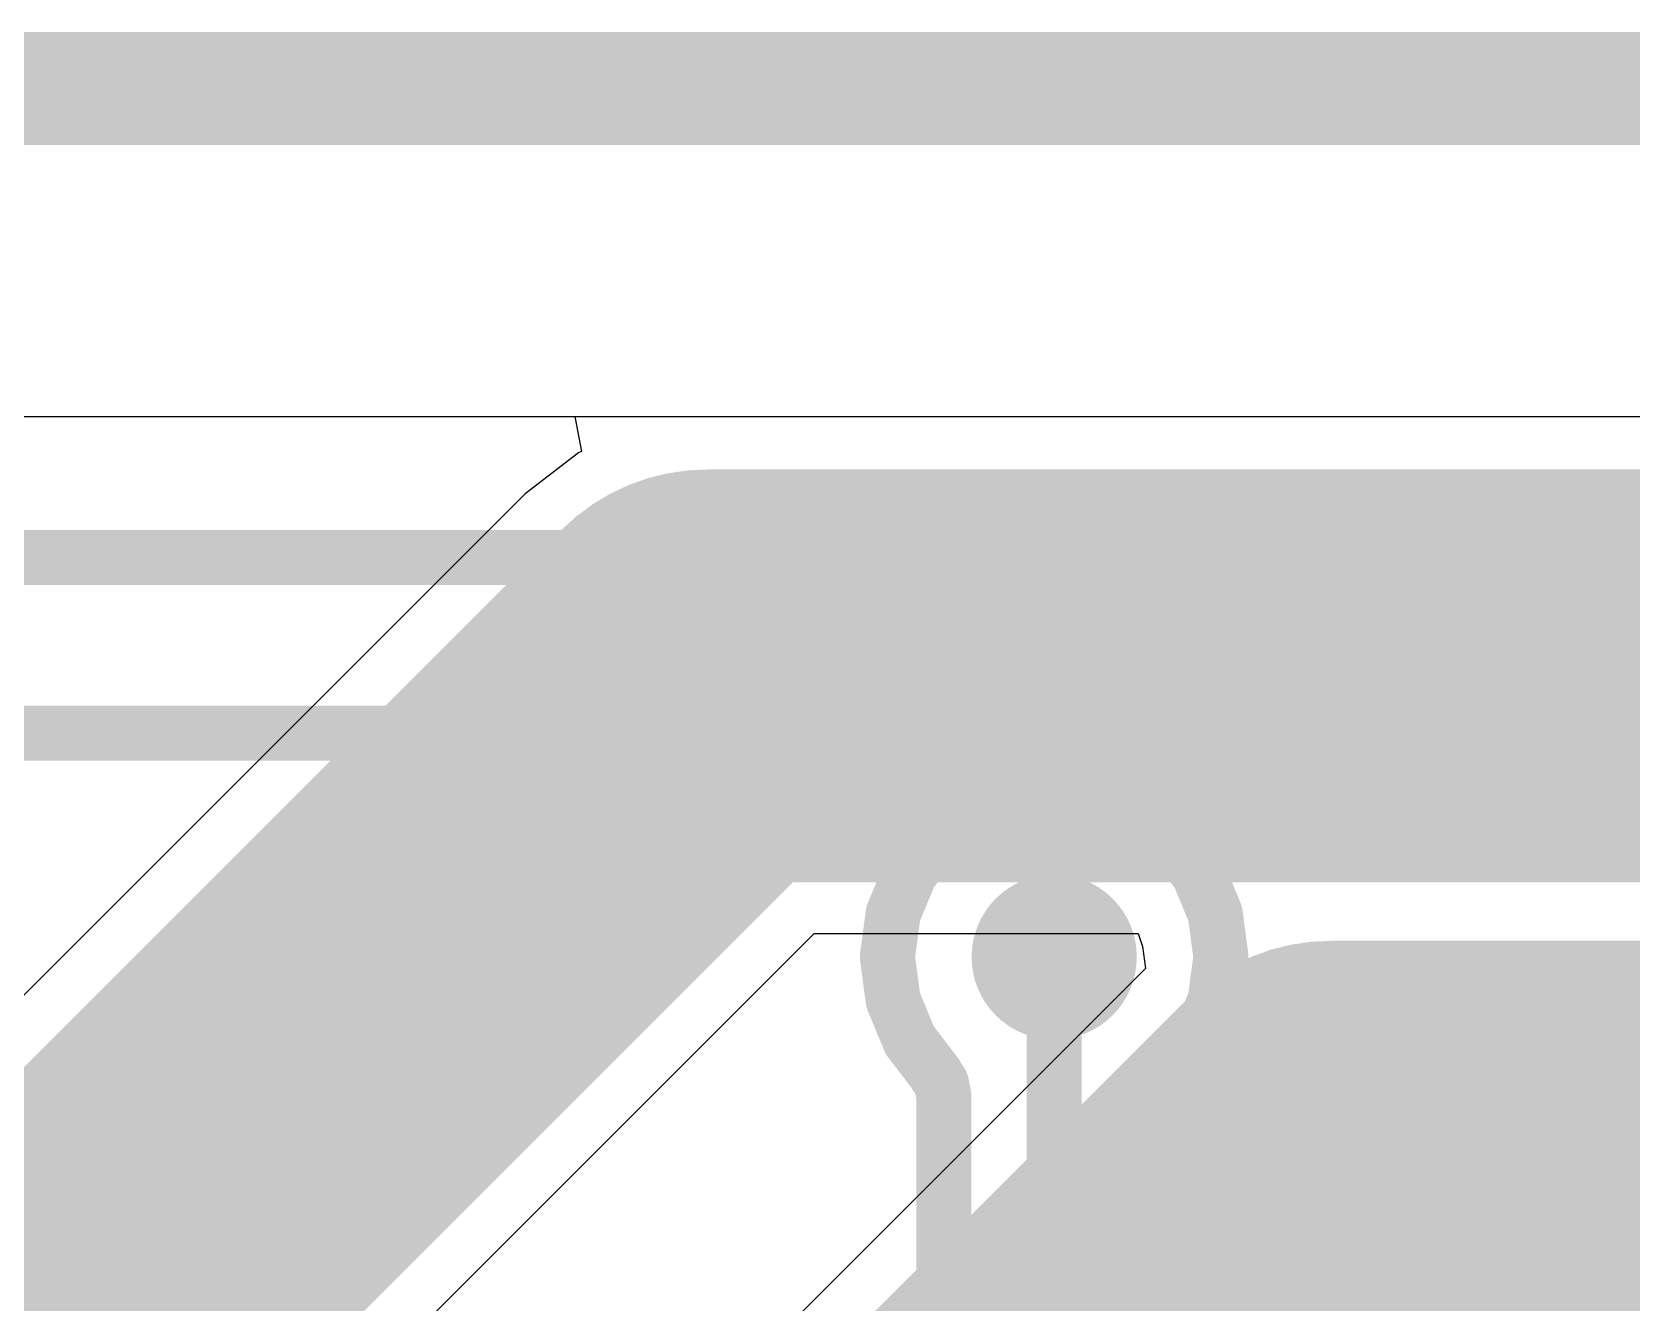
# Model space of a CAD drawing. Header units: inches. Extents: x 0 to 12.4, y -0.6 to 2.2.
# Drawn here: x 0.6718 to 0.9006, y 1.7919 to 1.9735 of the extents above; entities that cross this region are included whole.
import ezdxf

# ---------------------------------------------------------------- set-up
doc = ezdxf.new("R2010")
doc.units = ezdxf.units.IN
doc.header["$MEASUREMENT"] = 0
for name, color, linetype in [('Board_Outline', 216, 'Continuous'), ('Bottom Layer', 5, 'Continuous'), ('Dimension', 6, 'Continuous'), ('Top Layer', 1, 'Continuous')]:
    doc.layers.add(name, color=color, linetype=linetype)

msp = doc.modelspace()

# ---------------------------------------------------------------- hatches: boundary and pattern name
at = {"layer": 'Dimension'}
h = msp.add_hatch(color=6, dxfattribs=at)
edge = h.paths.add_edge_path()
edge.add_arc((0.8180061, 1.8412171), 0.011811, 0, 360)
h = msp.add_hatch(color=6, dxfattribs=at)
edge = h.paths.add_edge_path()
edge.add_arc((0.8180061, 1.8412171), 0.011811, 0, 360)

# ---------------------------------------------------------------- linework, layer by layer
at = {"layer": 'Board_Outline'}
msp.add_lwpolyline([(0, 1.9685039, 0.01, 0.01, 0), (2.5590551, 1.9685039, 0.01, 0.01, 0)], format="xyseb", dxfattribs=at)
at = {"layer": 'Bottom Layer'}
for p, q in [((0.5327277, 1.9185037), (0.7494406, 1.9185038)), ((0.7494406, 1.9185038), (0.7504351, 1.9135037)), ((0.7499923, 1.9133203), (0.7423619, 1.9074653)), ((0.7504351, 1.9135037), (0.7499923, 1.9133203)), ((0.7423619, 1.9074653), (0.6084995, 1.7736029)), ((0.6713939, 1.7322905), (0.7836743, 1.8445709)), ((0.7836743, 1.8445709), (0.8299945, 1.8445709)), ((0.8299945, 1.8445709), (0.8306173, 1.8427361)), ((0.8306173, 1.8427361), (0.8310478, 1.8395709)), ((0.8310478, 1.8395709), (0.7719483, 1.7804714))]:
    msp.add_line(p, q, dxfattribs=at)
for points in [[(0.6345512, 1.7475512, 0.0590551, 0.0590551, 0), (0.7684136, 1.8814136, 0.0590551, 0.0590551, 0)], [(0.7684136, 1.8814136, 0.0590551, 0.0590551, 0), (2.2225866, 1.8814136, 0.0590551, 0.0590551, 0)], [(0.798, 1.7544197, 0.0590551, 0.0590551, 0), (0.8575803, 1.814, 0.0590551, 0.0590551, 0)], [(0.8575803, 1.814, 0.0590551, 0.0590551, 0), (1.304, 1.814, 0.0590551, 0.0590551, 0)]]:
    msp.add_lwpolyline(points, format="xyseb", dxfattribs=at)
for points in [[(0.7536498, 1.8814136, 0.0295275, 0.0295275, 1), (0.7831774, 1.8814136, 0.0295275, 0.0295275, 1)], [(0.7536498, 1.8814136, 0.0295275, 0.0295275, 1), (0.7831774, 1.8814136, 0.0295275, 0.0295275, 1)], [(0.8428165, 1.814, 0.0295275, 0.0295275, 1), (0.8723441, 1.814, 0.0295275, 0.0295275, 1)], [(0.8428165, 1.814, 0.0295275, 0.0295275, 1), (0.8723441, 1.814, 0.0295275, 0.0295275, 1)]]:
    msp.add_lwpolyline(points, format="xyseb", close=True, dxfattribs=at)
at = {"layer": 'Dimension'}
for points in [[(0.5442633, 1.9612761, 0.007874, 0.007874, 0), (2.4705596, 1.9612761, 0.007874, 0.007874, 0)], [(0.5399922, 1.8983559, 0.007874, 0.007874, 0), (1.5109194, 1.8983559, 0.007874, 0.007874, 0)], [(0.5399922, 1.8983559, 0.007874, 0.007874, 0), (1.5109194, 1.8983559, 0.007874, 0.007874, 0)], [(0.5399183, 1.8732317, 0.007874, 0.007874, 0), (1.5109195, 1.8732317, 0.007874, 0.007874, 0)], [(0.5399183, 1.8732317, 0.007874, 0.007874, 0), (1.5109195, 1.8732317, 0.007874, 0.007874, 0)], [(0.8063787, 1.8619906, 0.007874, 0.007874, 0), (0.8115387, 1.8641279, 0.007874, 0.007874, 0)], [(0.8115387, 1.8641279, 0.007874, 0.007874, 0), (0.8115389, 1.864128, 0.007874, 0.007874, 0)], [(0.8115389, 1.864128, 0.007874, 0.007874, 0), (0.8118343, 1.8642503, 0.007874, 0.007874, 0)], [(0.8118343, 1.8642503, 0.007874, 0.007874, 0), (0.8121513, 1.864292, 0.007874, 0.007874, 0)], [(0.8121513, 1.864292, 0.007874, 0.007874, 0), (0.8121516, 1.8642921, 0.007874, 0.007874, 0)], [(0.8121516, 1.8642921, 0.007874, 0.007874, 0), (0.8176888, 1.8650211, 0.007874, 0.007874, 0)], [(0.8176888, 1.8650211, 0.007874, 0.007874, 0), (0.8180061, 1.8650628, 0.007874, 0.007874, 0)], [(0.8180061, 1.8650628, 0.007874, 0.007874, 0), (0.8183233, 1.8650211, 0.007874, 0.007874, 0)], [(0.8183233, 1.8650211, 0.007874, 0.007874, 0), (0.8238605, 1.8642921, 0.007874, 0.007874, 0)], [(0.8238605, 1.8642921, 0.007874, 0.007874, 0), (0.8238607, 1.8642921, 0.007874, 0.007874, 0)], [(0.8238607, 1.8642921, 0.007874, 0.007874, 0), (0.8241778, 1.8642503, 0.007874, 0.007874, 0)], [(0.8241778, 1.8642503, 0.007874, 0.007874, 0), (0.8244733, 1.8641279, 0.007874, 0.007874, 0)], [(0.8244733, 1.8641279, 0.007874, 0.007874, 0), (0.8244734, 1.8641279, 0.007874, 0.007874, 0)], [(0.8244734, 1.8641279, 0.007874, 0.007874, 0), (0.8296333, 1.8619906, 0.007874, 0.007874, 0)], [(0.8013983, 1.8582733, 0.007874, 0.007874, 0), (0.8058293, 1.8616733, 0.007874, 0.007874, 0)], [(0.8058293, 1.8616733, 0.007874, 0.007874, 0), (0.8058294, 1.8616735, 0.007874, 0.007874, 0)], [(0.8058294, 1.8616735, 0.007874, 0.007874, 0), (0.8060832, 1.8618681, 0.007874, 0.007874, 0)], [(0.8060832, 1.8618681, 0.007874, 0.007874, 0), (0.8063786, 1.8619905, 0.007874, 0.007874, 0)], [(0.8063786, 1.8619905, 0.007874, 0.007874, 0), (0.8063787, 1.8619906, 0.007874, 0.007874, 0)], [(0.8296333, 1.8619906, 0.007874, 0.007874, 0), (0.8299289, 1.8618681, 0.007874, 0.007874, 0)], [(0.8299289, 1.8618681, 0.007874, 0.007874, 0), (0.8348676, 1.8580786, 0.007874, 0.007874, 0)], [(0.7975498, 1.8533938, 0.007874, 0.007874, 0), (0.8009498, 1.8578248, 0.007874, 0.007874, 0)], [(0.8009498, 1.8578248, 0.007874, 0.007874, 0), (0.8009499, 1.857825, 0.007874, 0.007874, 0)], [(0.8009499, 1.857825, 0.007874, 0.007874, 0), (0.8011446, 1.8580786, 0.007874, 0.007874, 0)], [(0.8011446, 1.8580786, 0.007874, 0.007874, 0), (0.8013982, 1.8582732, 0.007874, 0.007874, 0)], [(0.8013982, 1.8582732, 0.007874, 0.007874, 0), (0.8013983, 1.8582733, 0.007874, 0.007874, 0)], [(0.8348676, 1.8580786, 0.007874, 0.007874, 0), (0.8386571, 1.85314, 0.007874, 0.007874, 0)], [(0.7950953, 1.8476845, 0.007874, 0.007874, 0), (0.7972326, 1.8528444, 0.007874, 0.007874, 0)], [(0.7972326, 1.8528446, 0.007874, 0.007874, 0), (0.797355, 1.85314, 0.007874, 0.007874, 0)], [(0.7972326, 1.8528444, 0.007874, 0.007874, 0), (0.7972326, 1.8528446, 0.007874, 0.007874, 0)], [(0.797355, 1.85314, 0.007874, 0.007874, 0), (0.7975497, 1.8533937, 0.007874, 0.007874, 0)], [(0.7975497, 1.8533937, 0.007874, 0.007874, 0), (0.7975498, 1.8533938, 0.007874, 0.007874, 0)], [(0.8386571, 1.85314, 0.007874, 0.007874, 0), (0.8410393, 1.8473888, 0.007874, 0.007874, 0)], [(0.7942794, 1.8421218, 0.007874, 0.007874, 0), (0.794931, 1.8470715, 0.007874, 0.007874, 0)], [(0.794931, 1.8470715, 0.007874, 0.007874, 0), (0.7949311, 1.8470719, 0.007874, 0.007874, 0)], [(0.7949311, 1.8470719, 0.007874, 0.007874, 0), (0.7949728, 1.8473888, 0.007874, 0.007874, 0)], [(0.7949728, 1.8473888, 0.007874, 0.007874, 0), (0.7950952, 1.8476843, 0.007874, 0.007874, 0)], [(0.7950952, 1.8476843, 0.007874, 0.007874, 0), (0.7950953, 1.8476845, 0.007874, 0.007874, 0)], [(0.8410393, 1.8473888, 0.007874, 0.007874, 0), (0.8418518, 1.8412171, 0.007874, 0.007874, 0)], [(0.7941603, 1.8412171, 0.007874, 0.007874, 0), (0.7942794, 1.8421218, 0.007874, 0.007874, 0)], [(0.7941603, 1.8412171, 0.007874, 0.007874, 0), (0.7942021, 1.8408998, 0.007874, 0.007874, 0)], [(0.7942021, 1.8408998, 0.007874, 0.007874, 0), (0.794931, 1.8353627, 0.007874, 0.007874, 0)], [(0.8180061, 1.6345242, 0.007874, 0.007874, 0), (0.8180061, 1.8412171, 0.007874, 0.007874, 0)], [(0.8410393, 1.8350454, 0.007874, 0.007874, 0), (0.8418518, 1.8412171, 0.007874, 0.007874, 0)], [(0.794931, 1.8353627, 0.007874, 0.007874, 0), (0.7949311, 1.8353624, 0.007874, 0.007874, 0)], [(0.7949311, 1.8353624, 0.007874, 0.007874, 0), (0.7949728, 1.8350454, 0.007874, 0.007874, 0)], [(0.7949728, 1.8350454, 0.007874, 0.007874, 0), (0.7950952, 1.8347498, 0.007874, 0.007874, 0)], [(0.7950952, 1.8347498, 0.007874, 0.007874, 0), (0.7950953, 1.8347497, 0.007874, 0.007874, 0)], [(0.7950953, 1.8347497, 0.007874, 0.007874, 0), (0.7971354, 1.8298244, 0.007874, 0.007874, 0)], [(0.8386571, 1.8292942, 0.007874, 0.007874, 0), (0.8410393, 1.8350454, 0.007874, 0.007874, 0)], [(0.7971354, 1.8298244, 0.007874, 0.007874, 0), (0.797355, 1.8292942, 0.007874, 0.007874, 0)], [(0.797355, 1.8292942, 0.007874, 0.007874, 0), (0.7975498, 1.8290404, 0.007874, 0.007874, 0)], [(0.7975498, 1.8290404, 0.007874, 0.007874, 0), (0.8011446, 1.8243556, 0.007874, 0.007874, 0)], [(0.835706, 1.8254483, 0.007874, 0.007874, 0), (0.8386571, 1.8292942, 0.007874, 0.007874, 0)], [(0.8010969, 1.8243191, 0.007874, 0.007874, 0), (0.8011446, 1.8243556, 0.007874, 0.007874, 0)], [(0.8010969, 1.8243191, 0.007874, 0.007874, 0), (0.8018667, 1.823167, 0.007874, 0.007874, 0)], [(0.8341454, 1.823167, 0.007874, 0.007874, 0), (0.8349152, 1.8243191, 0.007874, 0.007874, 0)], [(0.8348676, 1.8243556, 0.007874, 0.007874, 0), (0.835706, 1.8254483, 0.007874, 0.007874, 0)], [(0.8348676, 1.8243556, 0.007874, 0.007874, 0), (0.8349152, 1.8243191, 0.007874, 0.007874, 0)], [(0.8018667, 1.823167, 0.007874, 0.007874, 0), (0.8022383, 1.8212987, 0.007874, 0.007874, 0)], [(0.8337738, 1.8212987, 0.007874, 0.007874, 0), (0.8341454, 1.823167, 0.007874, 0.007874, 0)], [(0.8022383, 1.6370215, 0.007874, 0.007874, 0), (0.8022383, 1.8212987, 0.007874, 0.007874, 0)], [(0.8337738, 1.802487, 0.007874, 0.007874, 0), (0.8337738, 1.8212987, 0.007874, 0.007874, 0)], [(0.8631471, 1.8171665, 0.007874, 0.007874, 0), (0.8638916, 1.8173452, 0.007874, 0.007874, 0)], [(0.8638916, 1.8173452, 0.007874, 0.007874, 0), (0.8643559, 1.817496, 0.007874, 0.007874, 0)], [(0.8643559, 1.817496, 0.007874, 0.007874, 0), (0.864356, 1.8174961, 0.007874, 0.007874, 0)], [(0.864356, 1.8174961, 0.007874, 0.007874, 0), (0.8647213, 1.8176147, 0.007874, 0.007874, 0)], [(0.8647213, 1.8176147, 0.007874, 0.007874, 0), (0.869716, 1.8176147, 0.007874, 0.007874, 0)], [(0.869716, 1.8176147, 0.007874, 0.007874, 0), (1.0347994, 1.8176147, 0.007874, 0.007874, 0)], [(0.8581775, 1.8149369, 0.007874, 0.007874, 0), (0.8586124, 1.8151584, 0.007874, 0.007874, 0)], [(0.8586124, 1.8151584, 0.007874, 0.007874, 0), (0.8592652, 1.8155585, 0.007874, 0.007874, 0)], [(0.8592652, 1.8155585, 0.007874, 0.007874, 0), (0.8596599, 1.8158453, 0.007874, 0.007874, 0)], [(0.8596599, 1.8158453, 0.007874, 0.007874, 0), (0.8596603, 1.8158456, 0.007874, 0.007874, 0)], [(0.8596603, 1.8158456, 0.007874, 0.007874, 0), (0.859971, 1.8160713, 0.007874, 0.007874, 0)], [(0.859971, 1.8160713, 0.007874, 0.007874, 0), (0.8603362, 1.81619, 0.007874, 0.007874, 0)], [(0.8603362, 1.81619, 0.007874, 0.007874, 0), (0.8603366, 1.8161901, 0.007874, 0.007874, 0)], [(0.8603366, 1.8161901, 0.007874, 0.007874, 0), (0.8608008, 1.8163409, 0.007874, 0.007874, 0)], [(0.8608008, 1.8163409, 0.007874, 0.007874, 0), (0.8615082, 1.8166339, 0.007874, 0.007874, 0)], [(0.8615082, 1.8166339, 0.007874, 0.007874, 0), (0.8619431, 1.8168556, 0.007874, 0.007874, 0)], [(0.8619431, 1.8168556, 0.007874, 0.007874, 0), (0.8619434, 1.8168557, 0.007874, 0.007874, 0)], [(0.8619434, 1.8168557, 0.007874, 0.007874, 0), (0.8622854, 1.8170299, 0.007874, 0.007874, 0)], [(0.8622854, 1.8170299, 0.007874, 0.007874, 0), (0.8631471, 1.8171665, 0.007874, 0.007874, 0)], [(0.8421077, 1.799035, 0.007874, 0.007874, 0), (0.8569467, 1.8138739, 0.007874, 0.007874, 0)], [(0.8569466, 1.8138739, 0.007874, 0.007874, 0), (0.8569467, 1.813874, 0.007874, 0.007874, 0)], [(0.8569466, 1.8138739, 0.007874, 0.007874, 0), (0.8569467, 1.8138739, 0.007874, 0.007874, 0)], [(0.8569467, 1.8138741, 0.007874, 0.007874, 0), (0.8575633, 1.8144906, 0.007874, 0.007874, 0)], [(0.8569467, 1.813874, 0.007874, 0.007874, 0), (0.8569467, 1.8138741, 0.007874, 0.007874, 0)], [(0.8575633, 1.8144906, 0.007874, 0.007874, 0), (0.8575634, 1.8144907, 0.007874, 0.007874, 0)], [(0.8575634, 1.8144907, 0.007874, 0.007874, 0), (0.8578351, 1.8147624, 0.007874, 0.007874, 0)], [(0.8578351, 1.8147624, 0.007874, 0.007874, 0), (0.8581772, 1.8149367, 0.007874, 0.007874, 0)], [(0.8581772, 1.8149367, 0.007874, 0.007874, 0), (0.8581775, 1.8149369, 0.007874, 0.007874, 0)], [(0.8337738, 1.802487, 0.007874, 0.007874, 0), (0.8343059, 1.8002706, 0.007874, 0.007874, 0)], [(0.8376911, 1.7723195, 0.007874, 0.007874, 0), (0.8672187, 1.801847, 0.007874, 0.007874, 0)], [(0.8672187, 1.801847, 0.007874, 0.007874, 0), (1.0827698, 1.801847, 0.007874, 0.007874, 0)], [(0.8343059, 1.8002706, 0.007874, 0.007874, 0), (0.8357862, 1.7985374, 0.007874, 0.007874, 0)], [(0.8401642, 1.797844, 0.007874, 0.007874, 0), (0.8421077, 1.799035, 0.007874, 0.007874, 0)], [(0.8357862, 1.7985374, 0.007874, 0.007874, 0), (0.837892, 1.7976652, 0.007874, 0.007874, 0)], [(0.837892, 1.7976652, 0.007874, 0.007874, 0), (0.8401642, 1.797844, 0.007874, 0.007874, 0)]]:
    msp.add_lwpolyline(points, format="xyseb", dxfattribs=at)
for points in [[(0.8095702, 1.8641279, 0.003937, 0.003937, 1), (0.8135072, 1.8641279, 0.003937, 0.003937, 1)], [(0.8095702, 1.8641279, 0.003937, 0.003937, 1), (0.8135072, 1.8641279, 0.003937, 0.003937, 1)], [(0.8095704, 1.864128, 0.003937, 0.003937, 1), (0.8135074, 1.864128, 0.003937, 0.003937, 1)], [(0.8095704, 1.864128, 0.003937, 0.003937, 1), (0.8135074, 1.864128, 0.003937, 0.003937, 1)], [(0.8098658, 1.8642503, 0.003937, 0.003937, 1), (0.8138028, 1.8642503, 0.003937, 0.003937, 1)], [(0.8098658, 1.8642503, 0.003937, 0.003937, 1), (0.8138028, 1.8642503, 0.003937, 0.003937, 1)], [(0.8101828, 1.864292, 0.003937, 0.003937, 1), (0.8141198, 1.864292, 0.003937, 0.003937, 1)], [(0.8101828, 1.864292, 0.003937, 0.003937, 1), (0.8141198, 1.864292, 0.003937, 0.003937, 1)], [(0.8101831, 1.8642921, 0.003937, 0.003937, 1), (0.8141201, 1.8642921, 0.003937, 0.003937, 1)], [(0.8101831, 1.8642921, 0.003937, 0.003937, 1), (0.8141201, 1.8642921, 0.003937, 0.003937, 1)], [(0.8157203, 1.8650211, 0.003937, 0.003937, 1), (0.8196573, 1.8650211, 0.003937, 0.003937, 1)], [(0.8157203, 1.8650211, 0.003937, 0.003937, 1), (0.8196573, 1.8650211, 0.003937, 0.003937, 1)], [(0.8160376, 1.8650628, 0.003937, 0.003937, 1), (0.8199746, 1.8650628, 0.003937, 0.003937, 1)], [(0.8160376, 1.8650628, 0.003937, 0.003937, 1), (0.8199746, 1.8650628, 0.003937, 0.003937, 1)], [(0.8163548, 1.8650211, 0.003937, 0.003937, 1), (0.8202918, 1.8650211, 0.003937, 0.003937, 1)], [(0.8163548, 1.8650211, 0.003937, 0.003937, 1), (0.8202918, 1.8650211, 0.003937, 0.003937, 1)], [(0.821892, 1.8642921, 0.003937, 0.003937, 1), (0.825829, 1.8642921, 0.003937, 0.003937, 1)], [(0.821892, 1.8642921, 0.003937, 0.003937, 1), (0.825829, 1.8642921, 0.003937, 0.003937, 1)], [(0.8218922, 1.8642921, 0.003937, 0.003937, 1), (0.8258292, 1.8642921, 0.003937, 0.003937, 1)], [(0.8218922, 1.8642921, 0.003937, 0.003937, 1), (0.8258292, 1.8642921, 0.003937, 0.003937, 1)], [(0.8222093, 1.8642503, 0.003937, 0.003937, 1), (0.8261463, 1.8642503, 0.003937, 0.003937, 1)], [(0.8222093, 1.8642503, 0.003937, 0.003937, 1), (0.8261463, 1.8642503, 0.003937, 0.003937, 1)], [(0.8225048, 1.8641279, 0.003937, 0.003937, 1), (0.8264418, 1.8641279, 0.003937, 0.003937, 1)], [(0.8225048, 1.8641279, 0.003937, 0.003937, 1), (0.8264418, 1.8641279, 0.003937, 0.003937, 1)], [(0.8225049, 1.8641279, 0.003937, 0.003937, 1), (0.8264419, 1.8641279, 0.003937, 0.003937, 1)], [(0.8225049, 1.8641279, 0.003937, 0.003937, 1), (0.8264419, 1.8641279, 0.003937, 0.003937, 1)], [(0.8038608, 1.8616733, 0.003937, 0.003937, 1), (0.8077978, 1.8616733, 0.003937, 0.003937, 1)], [(0.8038608, 1.8616733, 0.003937, 0.003937, 1), (0.8077978, 1.8616733, 0.003937, 0.003937, 1)], [(0.8038609, 1.8616735, 0.003937, 0.003937, 1), (0.8077979, 1.8616735, 0.003937, 0.003937, 1)], [(0.8038609, 1.8616735, 0.003937, 0.003937, 1), (0.8077979, 1.8616735, 0.003937, 0.003937, 1)], [(0.8041147, 1.8618681, 0.003937, 0.003937, 1), (0.8080517, 1.8618681, 0.003937, 0.003937, 1)], [(0.8041147, 1.8618681, 0.003937, 0.003937, 1), (0.8080517, 1.8618681, 0.003937, 0.003937, 1)], [(0.8044101, 1.8619905, 0.003937, 0.003937, 1), (0.8083471, 1.8619905, 0.003937, 0.003937, 1)], [(0.8044101, 1.8619905, 0.003937, 0.003937, 1), (0.8083471, 1.8619905, 0.003937, 0.003937, 1)], [(0.8044102, 1.8619906, 0.003937, 0.003937, 1), (0.8083472, 1.8619906, 0.003937, 0.003937, 1)], [(0.8044102, 1.8619906, 0.003937, 0.003937, 1), (0.8083472, 1.8619906, 0.003937, 0.003937, 1)], [(0.8276648, 1.8619906, 0.003937, 0.003937, 1), (0.8316018, 1.8619906, 0.003937, 0.003937, 1)], [(0.8276648, 1.8619906, 0.003937, 0.003937, 1), (0.8316018, 1.8619906, 0.003937, 0.003937, 1)], [(0.8279604, 1.8618681, 0.003937, 0.003937, 1), (0.8318974, 1.8618681, 0.003937, 0.003937, 1)], [(0.8279604, 1.8618681, 0.003937, 0.003937, 1), (0.8318974, 1.8618681, 0.003937, 0.003937, 1)], [(0.7989813, 1.8578248, 0.003937, 0.003937, 1), (0.8029183, 1.8578248, 0.003937, 0.003937, 1)], [(0.7989813, 1.8578248, 0.003937, 0.003937, 1), (0.8029183, 1.8578248, 0.003937, 0.003937, 1)], [(0.7989814, 1.857825, 0.003937, 0.003937, 1), (0.8029184, 1.857825, 0.003937, 0.003937, 1)], [(0.7989814, 1.857825, 0.003937, 0.003937, 1), (0.8029184, 1.857825, 0.003937, 0.003937, 1)], [(0.7991761, 1.8580786, 0.003937, 0.003937, 1), (0.8031131, 1.8580786, 0.003937, 0.003937, 1)], [(0.7991761, 1.8580786, 0.003937, 0.003937, 1), (0.8031131, 1.8580786, 0.003937, 0.003937, 1)], [(0.7994297, 1.8582732, 0.003937, 0.003937, 1), (0.8033667, 1.8582732, 0.003937, 0.003937, 1)], [(0.7994297, 1.8582732, 0.003937, 0.003937, 1), (0.8033667, 1.8582732, 0.003937, 0.003937, 1)], [(0.7994298, 1.8582733, 0.003937, 0.003937, 1), (0.8033668, 1.8582733, 0.003937, 0.003937, 1)], [(0.7994298, 1.8582733, 0.003937, 0.003937, 1), (0.8033668, 1.8582733, 0.003937, 0.003937, 1)], [(0.8328991, 1.8580786, 0.003937, 0.003937, 1), (0.8368361, 1.8580786, 0.003937, 0.003937, 1)], [(0.8328991, 1.8580786, 0.003937, 0.003937, 1), (0.8368361, 1.8580786, 0.003937, 0.003937, 1)], [(0.7952641, 1.8528446, 0.003937, 0.003937, 1), (0.7992011, 1.8528446, 0.003937, 0.003937, 1)], [(0.7952641, 1.8528446, 0.003937, 0.003937, 1), (0.7992011, 1.8528446, 0.003937, 0.003937, 1)], [(0.7952641, 1.8528444, 0.003937, 0.003937, 1), (0.7992011, 1.8528444, 0.003937, 0.003937, 1)], [(0.7952641, 1.8528444, 0.003937, 0.003937, 1), (0.7992011, 1.8528444, 0.003937, 0.003937, 1)], [(0.7953865, 1.85314, 0.003937, 0.003937, 1), (0.7993235, 1.85314, 0.003937, 0.003937, 1)], [(0.7953865, 1.85314, 0.003937, 0.003937, 1), (0.7993235, 1.85314, 0.003937, 0.003937, 1)], [(0.7955812, 1.8533937, 0.003937, 0.003937, 1), (0.7995182, 1.8533937, 0.003937, 0.003937, 1)], [(0.7955812, 1.8533937, 0.003937, 0.003937, 1), (0.7995182, 1.8533937, 0.003937, 0.003937, 1)], [(0.7955813, 1.8533938, 0.003937, 0.003937, 1), (0.7995183, 1.8533938, 0.003937, 0.003937, 1)], [(0.7955813, 1.8533938, 0.003937, 0.003937, 1), (0.7995183, 1.8533938, 0.003937, 0.003937, 1)], [(0.8366886, 1.85314, 0.003937, 0.003937, 1), (0.8406256, 1.85314, 0.003937, 0.003937, 1)], [(0.8366886, 1.85314, 0.003937, 0.003937, 1), (0.8406256, 1.85314, 0.003937, 0.003937, 1)], [(0.7929625, 1.8470715, 0.003937, 0.003937, 1), (0.7968995, 1.8470715, 0.003937, 0.003937, 1)], [(0.7929625, 1.8470715, 0.003937, 0.003937, 1), (0.7968995, 1.8470715, 0.003937, 0.003937, 1)], [(0.7929626, 1.8470719, 0.003937, 0.003937, 1), (0.7968996, 1.8470719, 0.003937, 0.003937, 1)], [(0.7929626, 1.8470719, 0.003937, 0.003937, 1), (0.7968996, 1.8470719, 0.003937, 0.003937, 1)], [(0.7930043, 1.8473888, 0.003937, 0.003937, 1), (0.7969413, 1.8473888, 0.003937, 0.003937, 1)], [(0.7930043, 1.8473888, 0.003937, 0.003937, 1), (0.7969413, 1.8473888, 0.003937, 0.003937, 1)], [(0.7931267, 1.8476843, 0.003937, 0.003937, 1), (0.7970637, 1.8476843, 0.003937, 0.003937, 1)], [(0.7931267, 1.8476843, 0.003937, 0.003937, 1), (0.7970637, 1.8476843, 0.003937, 0.003937, 1)], [(0.7931268, 1.8476845, 0.003937, 0.003937, 1), (0.7970638, 1.8476845, 0.003937, 0.003937, 1)], [(0.7931268, 1.8476845, 0.003937, 0.003937, 1), (0.7970638, 1.8476845, 0.003937, 0.003937, 1)], [(0.8390708, 1.8473888, 0.003937, 0.003937, 1), (0.8430078, 1.8473888, 0.003937, 0.003937, 1)], [(0.8390708, 1.8473888, 0.003937, 0.003937, 1), (0.8430078, 1.8473888, 0.003937, 0.003937, 1)], [(0.7921918, 1.8412171, 0.003937, 0.003937, 1), (0.7961288, 1.8412171, 0.003937, 0.003937, 1)], [(0.7921918, 1.8412171, 0.003937, 0.003937, 1), (0.7961288, 1.8412171, 0.003937, 0.003937, 1)], [(0.7922336, 1.8408998, 0.003937, 0.003937, 1), (0.7961706, 1.8408998, 0.003937, 0.003937, 1)], [(0.7922336, 1.8408998, 0.003937, 0.003937, 1), (0.7961706, 1.8408998, 0.003937, 0.003937, 1)], [(0.7923109, 1.8421218, 0.003937, 0.003937, 1), (0.7962479, 1.8421218, 0.003937, 0.003937, 1)], [(0.7923109, 1.8421218, 0.003937, 0.003937, 1), (0.7962479, 1.8421218, 0.003937, 0.003937, 1)], [(0.8160376, 1.8412171, 0.003937, 0.003937, 1), (0.8199746, 1.8412171, 0.003937, 0.003937, 1)], [(0.8398833, 1.8412171, 0.003937, 0.003937, 1), (0.8438203, 1.8412171, 0.003937, 0.003937, 1)], [(0.8398833, 1.8412171, 0.003937, 0.003937, 1), (0.8438203, 1.8412171, 0.003937, 0.003937, 1)], [(0.7929625, 1.8353627, 0.003937, 0.003937, 1), (0.7968995, 1.8353627, 0.003937, 0.003937, 1)], [(0.7929625, 1.8353627, 0.003937, 0.003937, 1), (0.7968995, 1.8353627, 0.003937, 0.003937, 1)], [(0.7929626, 1.8353624, 0.003937, 0.003937, 1), (0.7968996, 1.8353624, 0.003937, 0.003937, 1)], [(0.7929626, 1.8353624, 0.003937, 0.003937, 1), (0.7968996, 1.8353624, 0.003937, 0.003937, 1)], [(0.7930043, 1.8350454, 0.003937, 0.003937, 1), (0.7969413, 1.8350454, 0.003937, 0.003937, 1)], [(0.7930043, 1.8350454, 0.003937, 0.003937, 1), (0.7969413, 1.8350454, 0.003937, 0.003937, 1)], [(0.7931267, 1.8347498, 0.003937, 0.003937, 1), (0.7970637, 1.8347498, 0.003937, 0.003937, 1)], [(0.7931267, 1.8347498, 0.003937, 0.003937, 1), (0.7970637, 1.8347498, 0.003937, 0.003937, 1)], [(0.7931268, 1.8347497, 0.003937, 0.003937, 1), (0.7970638, 1.8347497, 0.003937, 0.003937, 1)], [(0.7931268, 1.8347497, 0.003937, 0.003937, 1), (0.7970638, 1.8347497, 0.003937, 0.003937, 1)], [(0.8390708, 1.8350454, 0.003937, 0.003937, 1), (0.8430078, 1.8350454, 0.003937, 0.003937, 1)], [(0.8390708, 1.8350454, 0.003937, 0.003937, 1), (0.8430078, 1.8350454, 0.003937, 0.003937, 1)], [(0.7951669, 1.8298244, 0.003937, 0.003937, 1), (0.7991039, 1.8298244, 0.003937, 0.003937, 1)], [(0.7951669, 1.8298244, 0.003937, 0.003937, 1), (0.7991039, 1.8298244, 0.003937, 0.003937, 1)], [(0.7953865, 1.8292942, 0.003937, 0.003937, 1), (0.7993235, 1.8292942, 0.003937, 0.003937, 1)], [(0.7953865, 1.8292942, 0.003937, 0.003937, 1), (0.7993235, 1.8292942, 0.003937, 0.003937, 1)], [(0.7955813, 1.8290404, 0.003937, 0.003937, 1), (0.7995183, 1.8290404, 0.003937, 0.003937, 1)], [(0.7955813, 1.8290404, 0.003937, 0.003937, 1), (0.7995183, 1.8290404, 0.003937, 0.003937, 1)], [(0.8366886, 1.8292942, 0.003937, 0.003937, 1), (0.8406256, 1.8292942, 0.003937, 0.003937, 1)], [(0.8366886, 1.8292942, 0.003937, 0.003937, 1), (0.8406256, 1.8292942, 0.003937, 0.003937, 1)], [(0.7991284, 1.8243191, 0.003937, 0.003937, 1), (0.8030654, 1.8243191, 0.003937, 0.003937, 1)], [(0.7991284, 1.8243191, 0.003937, 0.003937, 1), (0.8030654, 1.8243191, 0.003937, 0.003937, 1)], [(0.7991761, 1.8243556, 0.003937, 0.003937, 1), (0.8031131, 1.8243556, 0.003937, 0.003937, 1)], [(0.7991761, 1.8243556, 0.003937, 0.003937, 1), (0.8031131, 1.8243556, 0.003937, 0.003937, 1)], [(0.8328991, 1.8243556, 0.003937, 0.003937, 1), (0.8368361, 1.8243556, 0.003937, 0.003937, 1)], [(0.8328991, 1.8243556, 0.003937, 0.003937, 1), (0.8368361, 1.8243556, 0.003937, 0.003937, 1)], [(0.8329467, 1.8243191, 0.003937, 0.003937, 1), (0.8368837, 1.8243191, 0.003937, 0.003937, 1)], [(0.8329467, 1.8243191, 0.003937, 0.003937, 1), (0.8368837, 1.8243191, 0.003937, 0.003937, 1)], [(0.8337375, 1.8254483, 0.003937, 0.003937, 1), (0.8376745, 1.8254483, 0.003937, 0.003937, 1)], [(0.8337375, 1.8254483, 0.003937, 0.003937, 1), (0.8376745, 1.8254483, 0.003937, 0.003937, 1)], [(0.7998982, 1.823167, 0.003937, 0.003937, 1), (0.8038352, 1.823167, 0.003937, 0.003937, 1)], [(0.7998982, 1.823167, 0.003937, 0.003937, 1), (0.8038352, 1.823167, 0.003937, 0.003937, 1)], [(0.8321769, 1.823167, 0.003937, 0.003937, 1), (0.8361139, 1.823167, 0.003937, 0.003937, 1)], [(0.8321769, 1.823167, 0.003937, 0.003937, 1), (0.8361139, 1.823167, 0.003937, 0.003937, 1)], [(0.8002698, 1.8212987, 0.003937, 0.003937, 1), (0.8042068, 1.8212987, 0.003937, 0.003937, 1)], [(0.8002698, 1.8212987, 0.003937, 0.003937, 1), (0.8042068, 1.8212987, 0.003937, 0.003937, 1)], [(0.8318053, 1.8212987, 0.003937, 0.003937, 1), (0.8357423, 1.8212987, 0.003937, 0.003937, 1)], [(0.8318053, 1.8212987, 0.003937, 0.003937, 1), (0.8357423, 1.8212987, 0.003937, 0.003937, 1)], [(0.8619231, 1.8173452, 0.003937, 0.003937, 1), (0.8658601, 1.8173452, 0.003937, 0.003937, 1)], [(0.8619231, 1.8173452, 0.003937, 0.003937, 1), (0.8658601, 1.8173452, 0.003937, 0.003937, 1)], [(0.8623874, 1.817496, 0.003937, 0.003937, 1), (0.8663244, 1.817496, 0.003937, 0.003937, 1)], [(0.8623874, 1.817496, 0.003937, 0.003937, 1), (0.8663244, 1.817496, 0.003937, 0.003937, 1)], [(0.8623875, 1.8174961, 0.003937, 0.003937, 1), (0.8663245, 1.8174961, 0.003937, 0.003937, 1)], [(0.8623875, 1.8174961, 0.003937, 0.003937, 1), (0.8663245, 1.8174961, 0.003937, 0.003937, 1)], [(0.8627528, 1.8176147, 0.003937, 0.003937, 1), (0.8666898, 1.8176147, 0.003937, 0.003937, 1)], [(0.8627528, 1.8176147, 0.003937, 0.003937, 1), (0.8666898, 1.8176147, 0.003937, 0.003937, 1)], [(0.8677475, 1.8176147, 0.003937, 0.003937, 1), (0.8716845, 1.8176147, 0.003937, 0.003937, 1)], [(0.8677475, 1.8176147, 0.003937, 0.003937, 1), (0.8716845, 1.8176147, 0.003937, 0.003937, 1)], [(0.8566439, 1.8151584, 0.003937, 0.003937, 1), (0.8605809, 1.8151584, 0.003937, 0.003937, 1)], [(0.8566439, 1.8151584, 0.003937, 0.003937, 1), (0.8605809, 1.8151584, 0.003937, 0.003937, 1)], [(0.8572967, 1.8155585, 0.003937, 0.003937, 1), (0.8612337, 1.8155585, 0.003937, 0.003937, 1)], [(0.8572967, 1.8155585, 0.003937, 0.003937, 1), (0.8612337, 1.8155585, 0.003937, 0.003937, 1)], [(0.8576914, 1.8158453, 0.003937, 0.003937, 1), (0.8616284, 1.8158453, 0.003937, 0.003937, 1)], [(0.8576914, 1.8158453, 0.003937, 0.003937, 1), (0.8616284, 1.8158453, 0.003937, 0.003937, 1)], [(0.8576918, 1.8158456, 0.003937, 0.003937, 1), (0.8616288, 1.8158456, 0.003937, 0.003937, 1)], [(0.8576918, 1.8158456, 0.003937, 0.003937, 1), (0.8616288, 1.8158456, 0.003937, 0.003937, 1)], [(0.8580025, 1.8160713, 0.003937, 0.003937, 1), (0.8619395, 1.8160713, 0.003937, 0.003937, 1)], [(0.8580025, 1.8160713, 0.003937, 0.003937, 1), (0.8619395, 1.8160713, 0.003937, 0.003937, 1)], [(0.8583677, 1.81619, 0.003937, 0.003937, 1), (0.8623047, 1.81619, 0.003937, 0.003937, 1)], [(0.8583677, 1.81619, 0.003937, 0.003937, 1), (0.8623047, 1.81619, 0.003937, 0.003937, 1)], [(0.8583681, 1.8161901, 0.003937, 0.003937, 1), (0.8623051, 1.8161901, 0.003937, 0.003937, 1)], [(0.8583681, 1.8161901, 0.003937, 0.003937, 1), (0.8623051, 1.8161901, 0.003937, 0.003937, 1)], [(0.8588323, 1.8163409, 0.003937, 0.003937, 1), (0.8627693, 1.8163409, 0.003937, 0.003937, 1)], [(0.8588323, 1.8163409, 0.003937, 0.003937, 1), (0.8627693, 1.8163409, 0.003937, 0.003937, 1)], [(0.8595397, 1.8166339, 0.003937, 0.003937, 1), (0.8634767, 1.8166339, 0.003937, 0.003937, 1)], [(0.8595397, 1.8166339, 0.003937, 0.003937, 1), (0.8634767, 1.8166339, 0.003937, 0.003937, 1)], [(0.8599746, 1.8168556, 0.003937, 0.003937, 1), (0.8639116, 1.8168556, 0.003937, 0.003937, 1)], [(0.8599746, 1.8168556, 0.003937, 0.003937, 1), (0.8639116, 1.8168556, 0.003937, 0.003937, 1)], [(0.8599749, 1.8168557, 0.003937, 0.003937, 1), (0.8639119, 1.8168557, 0.003937, 0.003937, 1)], [(0.8599749, 1.8168557, 0.003937, 0.003937, 1), (0.8639119, 1.8168557, 0.003937, 0.003937, 1)], [(0.8603169, 1.8170299, 0.003937, 0.003937, 1), (0.8642539, 1.8170299, 0.003937, 0.003937, 1)], [(0.8603169, 1.8170299, 0.003937, 0.003937, 1), (0.8642539, 1.8170299, 0.003937, 0.003937, 1)], [(0.8611786, 1.8171665, 0.003937, 0.003937, 1), (0.8651156, 1.8171665, 0.003937, 0.003937, 1)], [(0.8611786, 1.8171665, 0.003937, 0.003937, 1), (0.8651156, 1.8171665, 0.003937, 0.003937, 1)], [(0.8549781, 1.8138739, 0.003937, 0.003937, 1), (0.8589151, 1.8138739, 0.003937, 0.003937, 1)], [(0.8549781, 1.8138739, 0.003937, 0.003937, 1), (0.8589151, 1.8138739, 0.003937, 0.003937, 1)], [(0.8549782, 1.8138741, 0.003937, 0.003937, 1), (0.8589152, 1.8138741, 0.003937, 0.003937, 1)], [(0.8549782, 1.8138741, 0.003937, 0.003937, 1), (0.8589152, 1.8138741, 0.003937, 0.003937, 1)], [(0.8549782, 1.813874, 0.003937, 0.003937, 1), (0.8589152, 1.813874, 0.003937, 0.003937, 1)], [(0.8549782, 1.813874, 0.003937, 0.003937, 1), (0.8589152, 1.813874, 0.003937, 0.003937, 1)], [(0.8549782, 1.8138739, 0.003937, 0.003937, 1), (0.8589152, 1.8138739, 0.003937, 0.003937, 1)], [(0.8549782, 1.8138739, 0.003937, 0.003937, 1), (0.8589152, 1.8138739, 0.003937, 0.003937, 1)], [(0.8555948, 1.8144906, 0.003937, 0.003937, 1), (0.8595318, 1.8144906, 0.003937, 0.003937, 1)], [(0.8555948, 1.8144906, 0.003937, 0.003937, 1), (0.8595318, 1.8144906, 0.003937, 0.003937, 1)], [(0.8555949, 1.8144907, 0.003937, 0.003937, 1), (0.8595319, 1.8144907, 0.003937, 0.003937, 1)], [(0.8555949, 1.8144907, 0.003937, 0.003937, 1), (0.8595319, 1.8144907, 0.003937, 0.003937, 1)], [(0.8558666, 1.8147624, 0.003937, 0.003937, 1), (0.8598036, 1.8147624, 0.003937, 0.003937, 1)], [(0.8558666, 1.8147624, 0.003937, 0.003937, 1), (0.8598036, 1.8147624, 0.003937, 0.003937, 1)], [(0.8562087, 1.8149367, 0.003937, 0.003937, 1), (0.8601457, 1.8149367, 0.003937, 0.003937, 1)], [(0.8562087, 1.8149367, 0.003937, 0.003937, 1), (0.8601457, 1.8149367, 0.003937, 0.003937, 1)], [(0.856209, 1.8149369, 0.003937, 0.003937, 1), (0.860146, 1.8149369, 0.003937, 0.003937, 1)], [(0.856209, 1.8149369, 0.003937, 0.003937, 1), (0.860146, 1.8149369, 0.003937, 0.003937, 1)], [(0.8318053, 1.802487, 0.003937, 0.003937, 1), (0.8357423, 1.802487, 0.003937, 0.003937, 1)], [(0.8318053, 1.802487, 0.003937, 0.003937, 1), (0.8357423, 1.802487, 0.003937, 0.003937, 1)], [(0.8652502, 1.801847, 0.003937, 0.003937, 1), (0.8691872, 1.801847, 0.003937, 0.003937, 1)], [(0.8652502, 1.801847, 0.003937, 0.003937, 1), (0.8691872, 1.801847, 0.003937, 0.003937, 1)], [(0.8323374, 1.8002706, 0.003937, 0.003937, 1), (0.8362744, 1.8002706, 0.003937, 0.003937, 1)], [(0.8323374, 1.8002706, 0.003937, 0.003937, 1), (0.8362744, 1.8002706, 0.003937, 0.003937, 1)], [(0.8401392, 1.799035, 0.003937, 0.003937, 1), (0.8440762, 1.799035, 0.003937, 0.003937, 1)], [(0.8401392, 1.799035, 0.003937, 0.003937, 1), (0.8440762, 1.799035, 0.003937, 0.003937, 1)], [(0.8338177, 1.7985374, 0.003937, 0.003937, 1), (0.8377547, 1.7985374, 0.003937, 0.003937, 1)], [(0.8338177, 1.7985374, 0.003937, 0.003937, 1), (0.8377547, 1.7985374, 0.003937, 0.003937, 1)], [(0.8359235, 1.7976652, 0.003937, 0.003937, 1), (0.8398605, 1.7976652, 0.003937, 0.003937, 1)], [(0.8359235, 1.7976652, 0.003937, 0.003937, 1), (0.8398605, 1.7976652, 0.003937, 0.003937, 1)], [(0.8381957, 1.797844, 0.003937, 0.003937, 1), (0.8421327, 1.797844, 0.003937, 0.003937, 1)], [(0.8381957, 1.797844, 0.003937, 0.003937, 1), (0.8421327, 1.797844, 0.003937, 0.003937, 1)]]:
    msp.add_lwpolyline(points, format="xyseb", close=True, dxfattribs=at)
at = {"layer": 'Top Layer'}
msp.add_line((0.533991, 1.9185037), (1.523, 1.9185038), dxfattribs=at)

doc.saveas('drawing.dxf')
